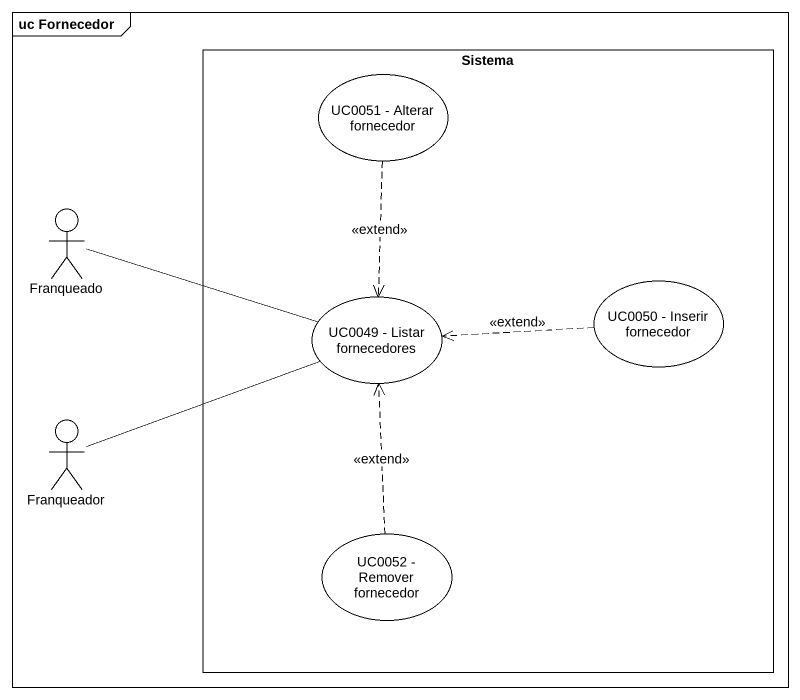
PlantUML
@startuml
mainframe uc Fornecedor
rectangle Sistema {
  usecase "UC0051 - Alterar fornecedor" as UC0051_Alterar_fornecedor
  usecase "UC0049 - Listar fornecedores" as UC0049_Listar_fornecedores
  usecase "UC0050 - Inserir fornecedor" as UC0050_Inserir_fornecedor
  usecase "UC0052 - Remover fornecedor" as UC0052_Remover_fornecedor
}
actor Franqueado
actor Franqueador
UC0051_Alterar_fornecedor ..> UC0049_Listar_fornecedores : <<extend>>
Franqueado -right- UC0049_Listar_fornecedores
UC0050_Inserir_fornecedor .left.> UC0049_Listar_fornecedores : <<extend>>
Franqueador -right- UC0049_Listar_fornecedores
UC0052_Remover_fornecedor .up.> UC0049_Listar_fornecedores : <<extend>>
@enduml
